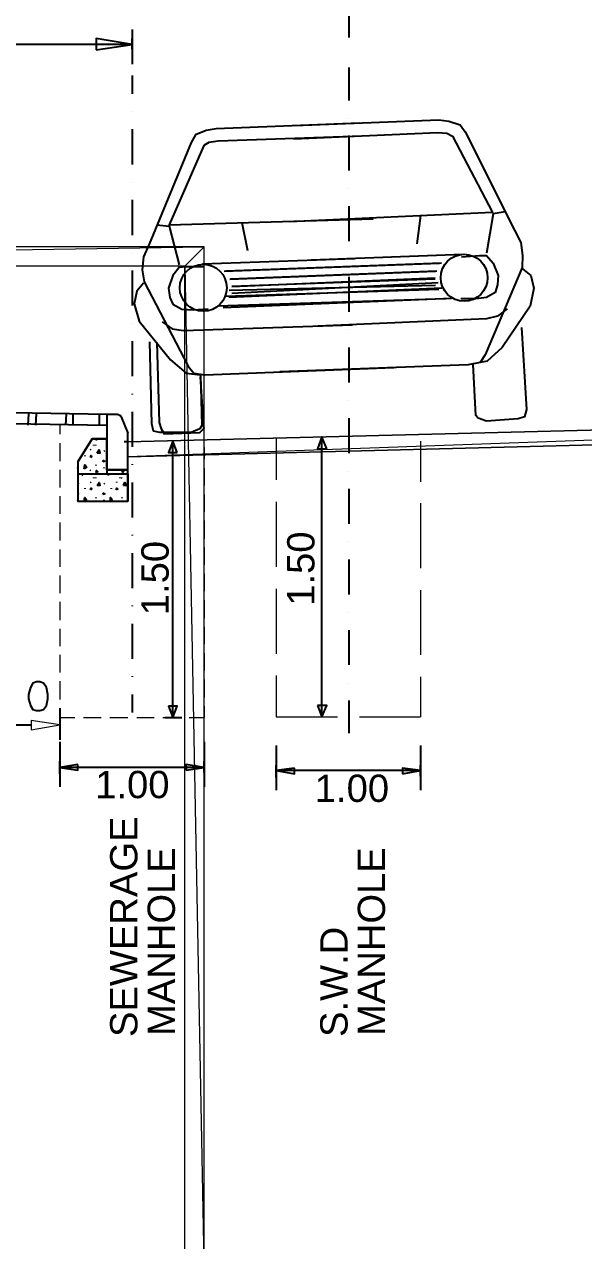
# Model space of a CAD drawing. Header units: inches. Extents: x 11 to 850, y 10 to 598.
# Drawn here: x 196.4 to 254.5, y 372 to 498.6 of the extents above; entities that cross this region are included whole.
import ezdxf

# ---------------------------------------------------------------- set-up
doc = ezdxf.new("R2010")
doc.units = ezdxf.units.IN
doc.header["$MEASUREMENT"] = 0
doc.layers.add('PDF_Geometry', color=7, linetype='Continuous')
doc.layers.add('PDF_Text', color=7, linetype='Continuous')
doc.styles.add('PDF Arial', font='arial.ttf')

msp = doc.modelspace()

# ---------------------------------------------------------------- linework, layer by layer
at = {"layer": 'PDF_Geometry', "lineweight": 25}
for points in [[(230.1, 504.62), (230.1, 497.21)], [(207.6, 498.05), (207.6, 496.75)], [(207.6, 497.66), (207.6, 494.41)], [(207.6, 496.49), (109.53, 496.49)], [(203.83, 495.91), (207.6, 496.49), (203.83, 497.08), (203.83, 495.91)], [(207.6, 495.97), (207.6, 497.08)], [(230.1, 494.08), (230.1, 490.64)], [(207.6, 493.24), (207.6, 491.35)], [(207.6, 489.47), (207.6, 489.47)], [(230.1, 488.82), (230.1, 488.82)], [(207.6, 487.65), (207.6, 484)], [(230.1, 487), (230.1, 483.35)], [(207.6, 482.12), (207.6, 482.12)], [(230.1, 481.47), (230.1, 481.47)], [(207.6, 480.3), (207.6, 476.65)], [(230.1, 479.65), (230.1, 476)], [(207.6, 474.77), (207.6, 474.77)], [(230.1, 474.12), (230.1, 474.12)], [(207.6, 472.95), (207.6, 469.31)], [(230.1, 472.3), (230.1, 468.66)], [(207.6, 467.42), (207.6, 467.42)], [(230.1, 466.77), (230.1, 466.77)], [(207.6, 465.6), (207.6, 461.96)], [(230.1, 464.95), (230.1, 461.31)], [(207.6, 460.14), (207.6, 460.07)], [(207.6, 458.25), (207.6, 454.61)], [(230.1, 459.42), (230.1, 459.42)], [(206.11, 457.99), (204.94, 457.99), (204.94, 451.81)], [(206.11, 457.99), (206.17, 457.99), (206.24, 457.92), (206.3, 457.92), (206.37, 457.86), (206.37, 457.79), (206.43, 457.73)], [(206.43, 457.73), (207.15, 456.04)], [(230.1, 457.6), (230.1, 453.96)], [(201.94, 451.81), (207.15, 451.81), (207.15, 456.04)], [(227.83, 454.41), (227.31, 455.65), (226.85, 454.41), (227.83, 454.41)], [(201.94, 453.05), (203.44, 455.45), (204.94, 455.45), (203.44, 455.45)], [(204.94, 455.45), (203.44, 455.45), (201.94, 453.05), (201.94, 448.95), (207.15, 448.95), (207.15, 452.2), (204.94, 452.2), (204.94, 455.45)], [(203.57, 454.8), (203.57, 454.74)], [(203.76, 454.8), (203.76, 454.74)], [(203.96, 455.45), (204.02, 455.39), (203.83, 455.32), (203.89, 455.45)], [(207.15, 455.13), (206.76, 455.13)], [(212.28, 454.02), (211.83, 455.19), (211.37, 454.02), (212.28, 454.02)], [(211.83, 426.45), (211.83, 455.19)], [(227.31, 426.51), (227.31, 455.39)], [(201.94, 453.11), (202.01, 453.11), (201.94, 453.05)], [(202.66, 453.7), (202.66, 453.63)], [(203.24, 454.28), (203.31, 454.35)], [(203.24, 453.5), (203.31, 453.7), (203.37, 453.57), (203.24, 453.5)], [(203.96, 453.96), (204.15, 454.28), (204.22, 453.96), (203.96, 453.96)], [(204.54, 453.05), (204.61, 453.18), (204.74, 453.11), (204.54, 453.05)], [(204.67, 454.15), (204.74, 454.22)], [(201.94, 453.05), (201.94, 451.81)], [(201.94, 452.4), (201.94, 452.46)], [(202.59, 452.33), (202.66, 452.72), (202.85, 452.46), (202.59, 452.33)], [(203.18, 452.2), (203.24, 452.14)], [(203.83, 452.66), (203.83, 452.72)], [(203.83, 451.94), (203.89, 452.14), (204.02, 452.01), (203.83, 451.94)], [(204.67, 452.4), (204.67, 452.46)], [(204.94, 452.2), (207.15, 452.2)], [(205.91, 452.2), (205.91, 452.14)], [(206.56, 451.94), (206.63, 452.14), (206.69, 452.01), (206.56, 451.94)], [(207.6, 452.79), (207.6, 452.72)], [(230.1, 452.07), (230.1, 452.07)], [(201.94, 451.81), (201.94, 448.95)], [(202.01, 450.77), (202.01, 450.84)], [(202.4, 451.62), (202.46, 451.68)], [(203.24, 450.9), (203.31, 450.97)], [(203.57, 451.42), (203.57, 451.36)], [(203.76, 451.42), (203.76, 451.36)], [(203.96, 450.58), (204.15, 450.9), (204.22, 450.58), (203.96, 450.58)], [(204.67, 450.77), (204.74, 450.84)], [(205.13, 451.62), (205.13, 451.68)], [(205.98, 450.9), (205.98, 450.97)], [(206.3, 451.42), (206.3, 451.36)], [(206.43, 451.42), (206.5, 451.36)], [(206.69, 450.58), (206.82, 450.9), (206.95, 450.58), (206.69, 450.58)], [(207.15, 451.81), (207.15, 448.95)], [(207.6, 450.9), (207.6, 447.26)], [(201.94, 449.79), (202.01, 449.73), (201.94, 449.66)], [(202.59, 448.95), (202.66, 449.34), (202.85, 449.08), (202.59, 448.95)], [(202.66, 450.32), (202.66, 450.25)], [(203.24, 450.12), (203.31, 450.32), (203.37, 450.19), (203.24, 450.12)], [(203.83, 449.27), (203.83, 449.34)], [(204.54, 449.66), (204.61, 449.79), (204.74, 449.73), (204.54, 449.66)], [(205.33, 448.95), (205.33, 449.34), (205.52, 449.08), (205.33, 448.95)], [(205.39, 450.32), (205.39, 450.25)], [(205.91, 450.12), (205.98, 450.32), (206.11, 450.19), (205.91, 450.12)], [(206.56, 449.27), (206.56, 449.34)], [(230.1, 450.25), (230.1, 446.61)], [(201.94, 449.01), (201.94, 449.08)], [(201.94, 448.95), (207.15, 448.95)], [(204.67, 449.01), (204.67, 449.08)], [(207.6, 445.44), (207.6, 445.37)], [(230.1, 444.72), (230.1, 444.72)], [(207.6, 443.55), (207.6, 439.91)], [(230.1, 442.9), (230.1, 439.26)], [(207.6, 438.09), (207.6, 438.02)], [(230.1, 437.37), (230.1, 437.37)], [(207.6, 436.2), (207.6, 432.56)], [(230.1, 435.55), (230.1, 431.91)], [(207.6, 430.74), (207.6, 430.67)], [(197.65, 430.15), (197.26, 430.02), (197, 429.57), (196.81, 428.85), (196.81, 428.4), (197, 427.68), (197.26, 427.29), (197.65, 427.16), (197.98, 427.16), (198.37, 427.29), (198.69, 427.68), (198.82, 428.4), (198.82, 428.85), (198.69, 429.57), (198.37, 430.02), (197.98, 430.15), (197.65, 430.15)], [(230.1, 430.02), (230.1, 430.02)], [(207.6, 428.85), (207.6, 426.97)], [(230.1, 428.2), (230.1, 424.82)], [(200.06, 427.42), (200.06, 424.11)], [(211.37, 427.62), (211.83, 426.45), (212.28, 427.62), (211.37, 427.62)], [(226.85, 427.68), (227.31, 426.51), (227.83, 427.68), (226.85, 427.68)], [(191.41, 425.67), (197.07, 425.67)], [(210.98, 426.45), (212.74, 426.45)], [(200.06, 423.91), (200.06, 419.23)], [(215.08, 423.91), (215.08, 419.23)], [(222.56, 423.52), (222.56, 418.9)], [(237.58, 423.52), (237.58, 418.9)], [(200.06, 420.59), (200.06, 421.89)], [(201.94, 421.57), (200.06, 421.24), (201.94, 420.98), (201.94, 421.57)], [(213.19, 420.98), (215.08, 421.24), (213.19, 421.57), (213.19, 420.98)], [(215.08, 420.72), (215.08, 421.89)], [(222.56, 420.2), (222.56, 421.5)], [(237.58, 420.33), (237.58, 421.5)], [(215.08, 421.24), (200.06, 421.24)], [(224.45, 421.18), (222.56, 420.92), (224.45, 420.59), (224.45, 421.18)], [(237.58, 420.92), (222.56, 420.92)], [(235.7, 420.59), (237.58, 420.92), (235.7, 421.18), (235.7, 420.59)]]:
    msp.add_lwpolyline(points, dxfattribs=at)
at = {"layer": 'PDF_Geometry', "color": 3, "lineweight": 0}
for points in [[(203.83, 497.08), (203.83, 496.49), (207.6, 496.49), (203.83, 497.08)], [(203.83, 497.08), (207.6, 496.49), (207.6, 496.49), (203.83, 497.08)], [(203.83, 496.49), (207.6, 496.49), (203.83, 495.91), (203.83, 496.49)], [(227.31, 455.65), (226.85, 454.41), (227.83, 454.41), (227.31, 455.65)], [(211.83, 455.19), (211.37, 454.02), (212.28, 454.02), (211.83, 455.19)], [(226.85, 454.41), (227.83, 454.41), (227.83, 454.41), (226.85, 454.41)], [(211.37, 454.02), (212.28, 454.02), (212.28, 454.02), (211.37, 454.02)], [(211.37, 427.62), (211.37, 427.62), (212.28, 427.62), (211.37, 427.62)], [(211.37, 427.62), (212.28, 427.62), (211.83, 426.45), (211.37, 427.62)], [(212.28, 427.62), (212.28, 427.62), (212.28, 427.62)], [(227.83, 427.68), (227.83, 427.68), (226.85, 427.68), (227.83, 427.68)], [(227.83, 427.68), (226.85, 427.68), (227.31, 426.51), (227.83, 427.68)], [(201.94, 421.57), (200.06, 421.24), (201.94, 421.24), (201.94, 421.57)], [(213.19, 421.57), (213.19, 421.24), (215.08, 421.24), (213.19, 421.57)], [(200.06, 421.24), (201.94, 421.24), (201.94, 420.98), (200.06, 421.24)], [(213.19, 421.24), (215.08, 421.24), (213.19, 420.98), (213.19, 421.24)], [(224.45, 421.18), (222.56, 420.92), (224.45, 420.92), (224.45, 421.18)], [(222.56, 420.92), (224.45, 420.92), (224.45, 420.59), (222.56, 420.92)], [(235.7, 421.18), (235.7, 420.92), (237.58, 420.92), (235.7, 421.18)], [(235.7, 420.92), (237.58, 420.92), (235.7, 420.59), (235.7, 420.92)]]:
    msp.add_lwpolyline(points, dxfattribs=at)
at = {"layer": 'PDF_Geometry', "color": 14, "lineweight": 25, "true_color": 0x950000}
for points in [[(224.51, 488.04), (239.47, 488.62), (240.51, 488.49), (241.68, 488.1), (242.2, 487.39), (247.34, 477.17), (247.99, 475.87), (248.18, 474.51), (248.12, 473.27), (244.28, 464.17), (243.76, 463.39), (242.53, 463.13), (222.95, 462.41)], [(231.21, 488.3), (216.32, 487.71), (215.28, 487.52), (214.17, 487.06), (213.71, 486.28), (209.36, 475.68), (208.77, 474.38), (208.64, 473.01), (208.84, 471.78), (213.39, 463), (213.98, 462.28), (215.15, 462.09), (234.79, 462.87)], [(224.38, 486.67), (239.34, 487.32), (240.31, 487.26), (240.9, 486.93), (245.06, 479), (223.93, 478.02)], [(231.47, 486.93), (216.51, 486.41), (215.54, 486.28), (215.02, 485.95), (211.44, 477.7), (232.64, 478.35)], [(237.58, 478.67), (237.19, 475.74)], [(246.36, 479.06), (245.13, 478.87), (244.41, 474.77)], [(210.14, 477.7), (211.44, 477.57), (212.48, 473.53)], [(218.98, 477.96), (219.57, 475.03)], [(226.2, 474.05), (242.01, 474.64)], [(230.69, 474.18), (214.89, 473.6)], [(217.16, 472.88), (239.53, 473.73)], [(239.73, 473.73), (217.36, 472.88)], [(241.81, 474.38), (243.7, 474.51), (244.41, 474.51), (245.13, 473.73), (245.65, 472.43), (245.58, 471.45), (245.32, 470.67), (244.41, 470.15), (243.31, 470.02), (241.75, 470.02)], [(215.08, 473.34), (213.19, 473.34), (212.48, 473.27), (211.83, 472.43), (211.37, 471.13), (211.5, 470.15), (211.83, 469.44), (212.74, 468.92), (213.91, 468.85), (215.47, 468.98)], [(217.75, 472.04), (239.14, 472.88)], [(239.27, 472.88), (217.81, 472.04)], [(239.08, 472.17), (217.94, 471.26)], [(217.94, 471.32), (239.08, 472.1)], [(248.18, 473.14), (249.03, 472.43), (249.35, 471.13), (248.96, 469.24), (246.04, 464.95), (244.48, 463.52), (243.05, 463.26)], [(208.77, 471.65), (208.06, 470.8), (207.8, 469.5), (208.32, 467.68), (211.57, 463.65), (213.19, 462.28), (214.69, 462.09), (214.82, 456.82), (214.63, 456.49), (213.71, 456.1), (210.46, 456.1), (209.81, 456.23), (209.62, 457.01), (209.42, 465.53)], [(217.29, 470.28), (239.47, 471)], [(239.79, 471.13), (217.62, 470.15)], [(239.14, 471.39), (217.68, 470.87)], [(217.94, 470.61), (239.4, 471.71)], [(240.18, 470.02), (216.45, 469.24)], [(217.03, 469.11), (240.77, 470.09)], [(246.56, 468.98), (245.58, 468.2), (244.41, 467.94), (226.92, 467.16)], [(210.72, 467.61), (211.76, 466.9), (212.93, 466.7), (230.49, 467.29)], [(248.05, 467.03), (248.57, 458.51), (248.38, 457.73), (247.73, 457.53), (244.41, 457.27), (243.57, 457.6), (243.31, 457.86), (243.05, 463.19)], [(210.14, 465.47), (210.4, 457.14), (210.59, 456.49), (210.92, 455.97), (214.63, 456.1), (215.08, 456.56), (215.02, 456.69), (214.69, 461.89)]]:
    msp.add_lwpolyline(points, dxfattribs=at)
at = {"layer": 'PDF_Geometry', "color": 1, "lineweight": 0}
for points in [[(83.71, 475.42), (85.66, 473.4), (215.08, 475.42), (83.71, 475.42)], [(85.66, 473.4), (215.08, 475.42), (213.06, 473.4), (85.66, 473.4)], [(215.08, 475.42), (213.06, 473.4), (215.08, 367.98), (215.08, 475.42)], [(213.06, 473.4), (215.08, 367.98), (213.06, 369.93), (213.06, 473.4)]]:
    msp.add_lwpolyline(points, dxfattribs=at)
at = {"layer": 'PDF_Geometry', "color": 1, "lineweight": 25}
for points in [[(204.94, 457.99), (109.66, 459.68)], [(204.87, 456.82), (110.96, 458.51)], [(196.81, 458.05), (196.74, 456.88)], [(197.59, 458.05), (197.52, 456.88)], [(200.71, 458.05), (200.64, 456.88)], [(201.42, 458.05), (201.42, 456.88)], [(204.15, 457.99), (204.15, 456.82)]]:
    msp.add_lwpolyline(points, dxfattribs=at)
at = {"layer": 'PDF_Geometry', "color": 251, "lineweight": 0, "true_color": 0x545454}
for points in [[(207.15, 455.13), (354.19, 458.83), (207.15, 453.57), (207.15, 455.13)], [(354.19, 458.83), (207.15, 453.57), (354.26, 457.34), (354.19, 458.83)]]:
    msp.add_lwpolyline(points, dxfattribs=at)
at = {"layer": 'PDF_Geometry', "lineweight": 20}
for points in [[(354.19, 458.83), (207.15, 455.13)], [(354.19, 458.83), (207.15, 455.13)], [(207.15, 453.57), (354.26, 457.34), (207.15, 453.57)]]:
    msp.add_lwpolyline(points, dxfattribs=at)
at = {"layer": 'PDF_Geometry', "color": 30, "lineweight": 20}
for points in [[(200.06, 456.88), (200.06, 455.91)], [(200.06, 455), (200.06, 453.11)], [(215.08, 454.54), (215.08, 453.31)], [(222.56, 455.45), (222.56, 451.16)], [(237.58, 455.19), (237.58, 450.97)], [(200.06, 452.2), (200.06, 450.38)], [(215.08, 452.4), (215.08, 450.58)], [(200.06, 449.47), (200.06, 447.65)], [(215.08, 449.66), (215.08, 447.84)], [(222.56, 448.88), (222.56, 442.12)], [(237.58, 448.75), (237.58, 441.99)], [(215.08, 446.93), (215.08, 445.05)], [(200.06, 446.74), (200.06, 444.85)], [(200.06, 443.94), (200.06, 442.12)], [(215.08, 444.14), (215.08, 442.32)], [(200.06, 441.21), (200.06, 439.39)], [(215.08, 441.41), (215.08, 439.58)], [(222.56, 439.84), (222.56, 433.08)], [(237.58, 439.71), (237.58, 432.95)], [(200.06, 438.48), (200.06, 436.59)], [(215.08, 438.67), (215.08, 436.79)], [(200.06, 435.68), (200.06, 433.86)], [(215.08, 435.88), (215.08, 434.06)], [(200.06, 432.95), (200.06, 431.13)], [(215.08, 433.15), (215.08, 431.32)], [(215.08, 430.41), (215.08, 428.53)], [(222.56, 430.8), (222.56, 426.51)], [(237.58, 430.67), (237.58, 426.51)], [(200.06, 430.22), (200.06, 428.33)], [(200.06, 427.42), (200.06, 426.45)], [(215.08, 427.62), (215.08, 426.45)], [(200.06, 426.45), (201.62, 426.45)], [(202.53, 426.45), (204.35, 426.45)], [(205.26, 426.45), (207.15, 426.45)], [(208.06, 426.45), (209.88, 426.45)], [(210.79, 426.45), (212.61, 426.45)], [(213.52, 426.45), (215.08, 426.45)], [(222.56, 426.51), (228.93, 426.51)], [(231.21, 426.51), (237.58, 426.51)]]:
    msp.add_lwpolyline(points, dxfattribs=at)
at = {"layer": 'PDF_Geometry', "lineweight": 0}
msp.add_lwpolyline([(197.07, 426.12), (197.07, 425.15), (200.06, 425.67), (197.07, 426.12)], dxfattribs=at)
at = {"layer": 'PDF_Geometry', "color": 14, "lineweight": 25, "true_color": 0x950000}
for centre in [(242.1, 472.2), (214.98, 471.16)]:
    msp.add_circle(centre, 2.44, dxfattribs=at)

# ---------------------------------------------------------------- texts
at = {"layer": 'PDF_Text', "char_height": 2.8398, "attachment_point": 7, "rotation": 90, "style": 'PDF Arial'}
for s, insert in [('\\W1.001125;1.50', (226.58, 438.07)), ('\\W1.001125;1.50', (211.42, 437.09)), ('\\W1.000940;SEWERAGE', (208.17, 393.2)), ('\\W1.000808;MANHOLE', (212.07, 393.31)), ('\\W1.000808;MANHOLE', (233.92, 393.31)), ('\\W1.001041;S.W.D', (230.02, 393.2))]:
    msp.add_mtext(s, dxfattribs=dict(at, insert=insert))
at = {"layer": 'PDF_Text', "char_height": 2.8398, "attachment_point": 7, "style": 'PDF Arial'}
for insert in [(203.74, 418.01), (226.57, 417.62)]:
    msp.add_mtext('\\W1.001125;1.00', dxfattribs=dict(at, insert=insert))

doc.saveas('drawing.dxf')
